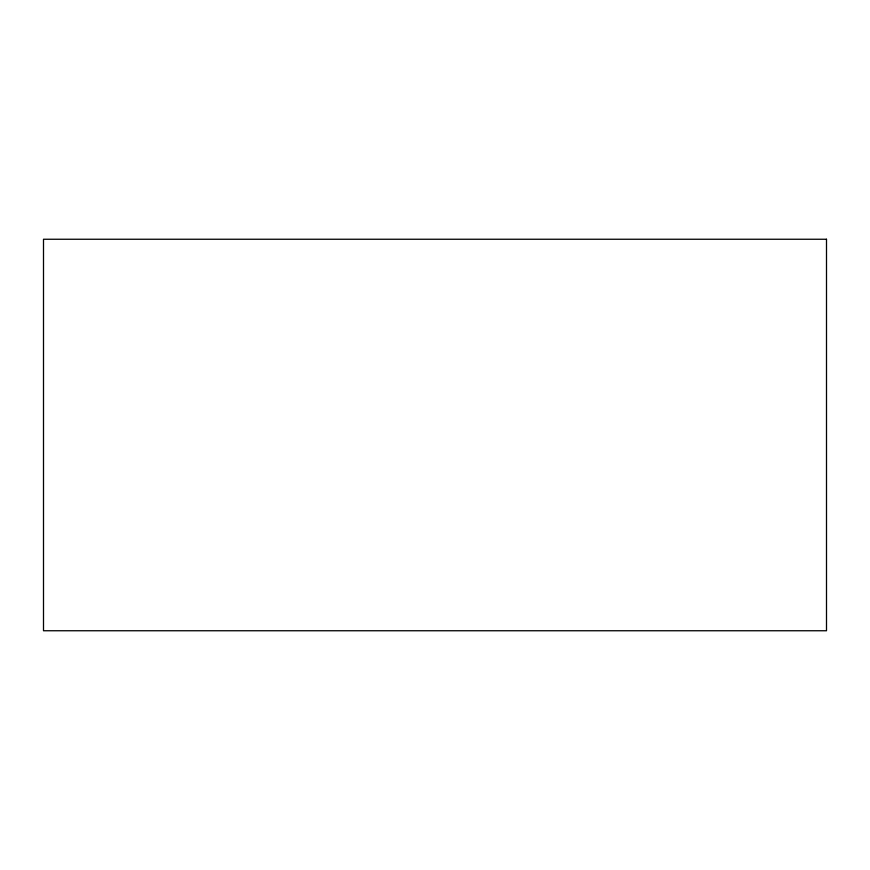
<?xml version="1.0" encoding="UTF-8"?>
<svg xmlns="http://www.w3.org/2000/svg" width="870" height="870" viewBox="0 0 870 870"><rect width="100%" height="100%" fill="white"/><g stroke="black" fill="none" stroke-linecap="round" stroke-linejoin="round"><path stroke-width="1.3" d="M826.5 239.25L43.5 239.25L43.5 630.75L826.5 630.75L826.5 239.25"/></g></svg>
